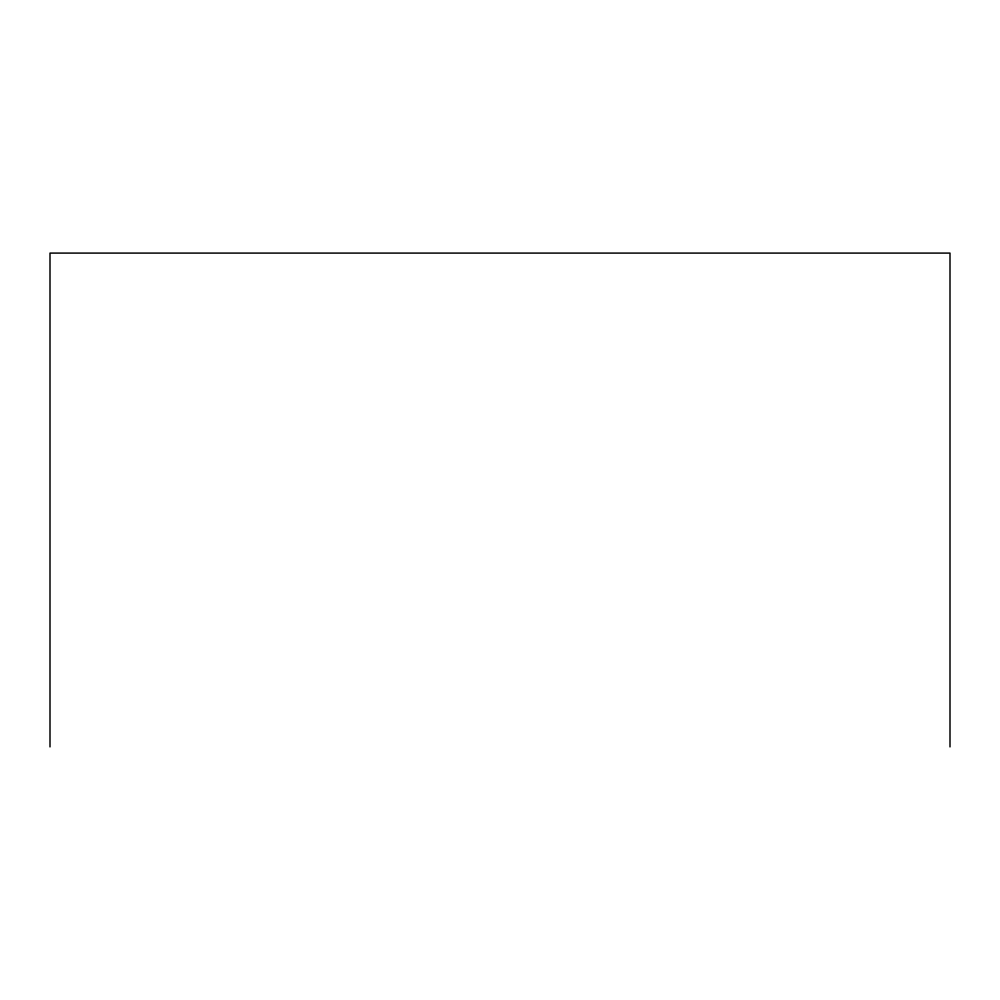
<?xml version="1.0" encoding="UTF-8"?>
<svg xmlns="http://www.w3.org/2000/svg" width="1000" height="1000" viewBox="0 0 1000 1000"><rect width="100%" height="100%" fill="white"/><g stroke="black" fill="none" stroke-linecap="round" stroke-linejoin="round"><path stroke-width="1.5" d="M950 746.912L950 253.088L50 253.088L50 746.912"/></g></svg>
